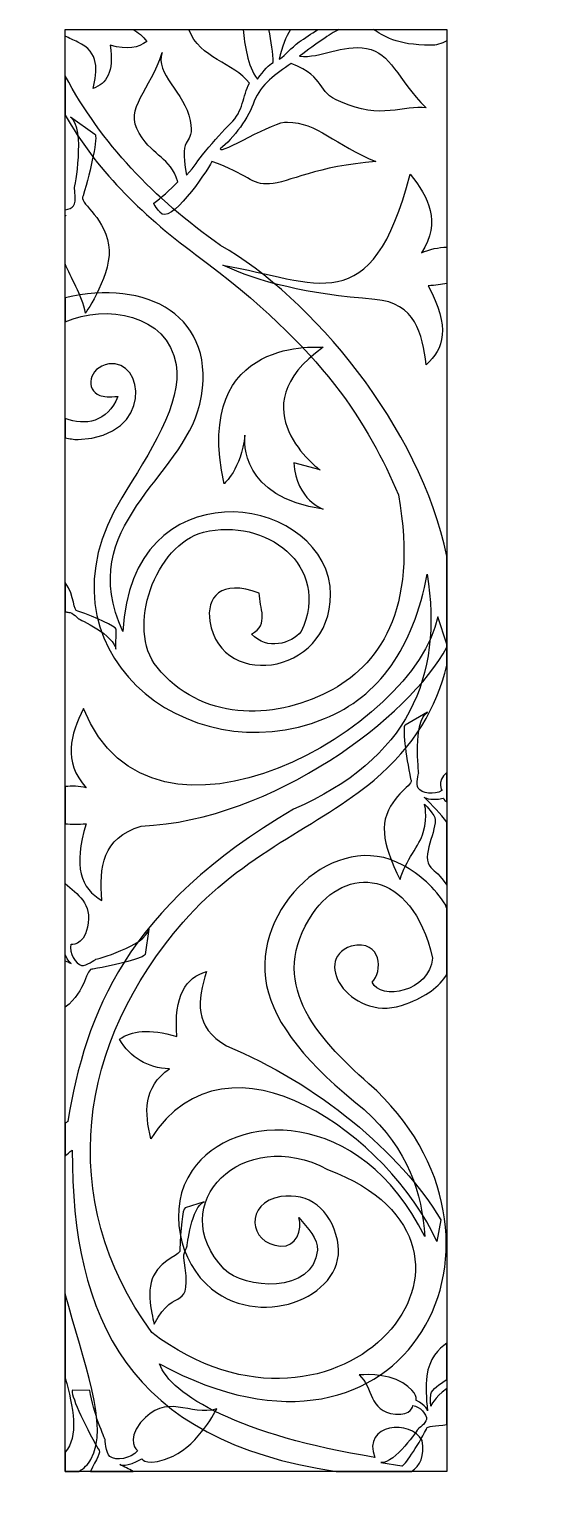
# Model space of a CAD drawing. Header units: centimetres. Extents: x 8.6 to 14.8, y -9.1 to 8.7.
import ezdxf

# ---------------------------------------------------------------- set-up
doc = ezdxf.new("R2010")
doc.units = ezdxf.units.CM
doc.header["$MEASUREMENT"] = 0
doc.layers.add('layer 1', color=7, linetype='Continuous')

msp = doc.modelspace()

# ---------------------------------------------------------------- linework, layer by layer
at = {"layer": 'layer 1', "color": 7}
msp.add_open_spline([(13.62793, 8.74361), (13.62793, 8.74361), (8.99911, 8.74361), (8.99911, 8.74361), (8.99911, 8.74361), (8.99911, 8.74361), (8.99911, -8.74305), (8.99911, -8.74305), (8.99911, -8.74305), (8.99911, -8.74305), (13.62793, -8.74305), (13.62793, -8.74305), (13.62793, -8.74305), (13.62793, -8.74305), (13.62793, 8.74361), (13.62793, 8.74361)], degree=3, knots=[0, 0, 0, 0, 0.2, 0.2, 0.2, 0.2, 0.4, 0.4, 0.4, 0.4, 0.6, 0.6, 0.6, 0.6, 1, 1, 1, 1], dxfattribs=at)
at = {"layer": 'layer 1', "color": 250}
for points, knots in [([(8.99911, 8.66138), (9.04771, 8.63776), (9.09833, 8.6141), (9.15106, 8.59039), (9.15106, 8.59039), (9.41818, 8.46664), (9.38746, 8.24523), (9.33843, 8.02645), (9.33843, 8.02645), (9.49905, 8.09086), (9.59219, 8.21682), (9.54419, 8.5533), (9.54419, 8.5533), (9.76281, 8.48816), (9.88174, 8.52377), (9.98671, 8.59589), (9.98671, 8.59589), (9.94111, 8.66019), (9.88501, 8.71012), (9.82013, 8.74361), (9.82013, 8.74361), (9.82013, 8.74361), (8.99911, 8.74361), (8.99911, 8.74361), (8.99911, 8.74361), (8.99911, 8.74361), (8.99911, 8.66138), (8.99911, 8.66138)], [0, 0, 0, 0, 0.125, 0.125, 0.125, 0.125, 0.25, 0.25, 0.25, 0.25, 0.375, 0.375, 0.375, 0.375, 0.5, 0.5, 0.5, 0.5, 0.625, 0.625, 0.625, 0.625, 0.75, 0.75, 0.75, 0.75, 1, 1, 1, 1]), ([(12.06378, 8.74361), (11.98252, 8.69019), (11.90369, 8.63674), (11.83664, 8.59228), (11.83664, 8.59228), (11.73584, 8.51289), (11.67615, 8.44096), (11.59497, 8.3814), (11.59497, 8.3814), (11.62748, 8.53402), (11.67542, 8.65069), (11.72971, 8.74361), (11.72971, 8.74361), (11.72971, 8.74361), (11.46914, 8.74361), (11.46914, 8.74361), (11.46914, 8.74361), (11.49746, 8.59451), (11.52081, 8.45186), (11.52017, 8.34162), (11.52017, 8.34162), (11.46941, 8.31677), (11.40992, 8.25008), (11.33016, 8.13971), (11.33016, 8.13971), (11.20861, 8.30674), (11.17639, 8.55413), (11.15656, 8.74361), (11.15656, 8.74361), (11.15656, 8.74361), (10.49771, 8.74361), (10.49771, 8.74361), (10.49771, 8.74361), (10.63382, 8.38439), (11.03772, 8.34608), (11.23448, 8.09165), (11.23448, 8.09165), (11.14822, 7.93501), (11.16201, 7.75229), (11.00436, 7.60192), (11.00436, 7.60192), (10.91749, 7.5187), (10.811, 7.3958), (10.69828, 7.26573), (10.69828, 7.26573), (10.59222, 7.14324), (10.58182, 7.09051), (10.46922, 6.97428), (10.46922, 6.97428), (10.3677, 7.5196), (10.57789, 7.3035), (10.51315, 7.64066), (10.51315, 7.64066), (10.44814, 7.9782), (10.08165, 8.20554), (10.17279, 8.46355), (10.17279, 8.46355), (10.03817, 8.00404), (9.70483, 7.79415), (9.89659, 7.4834), (9.89659, 7.4834), (10.08805, 7.17341), (10.25766, 7.21499), (10.36561, 6.89565), (10.36561, 6.89565), (10.26524, 6.79209), (10.16556, 6.70028), (10.07241, 6.6372), (10.07241, 6.6372), (10.06058, 6.62907), (10.1389, 6.53972), (10.147, 6.5277), (10.147, 6.5277), (10.26813, 6.35163), (10.70283, 7.00267), (10.77888, 7.14127), (10.77888, 7.14127), (11.21363, 6.98583), (11.25807, 6.85587), (11.47858, 6.87066), (11.47858, 6.87066), (11.70728, 6.88606), (12.0607, 7.09088), (12.76814, 7.14028), (12.76814, 7.14028), (12.2773, 7.33732), (12.04712, 7.62024), (11.69597, 7.61873), (11.69597, 7.61873), (11.53715, 7.64344), (10.87327, 7.21454), (10.87803, 7.29565), (10.87803, 7.29565), (11.03441, 7.41283), (11.2369, 7.68887), (11.29117, 7.87376), (11.29117, 7.87376), (11.3721, 8.07531), (11.55423, 8.20632), (11.73754, 8.32886), (11.73754, 8.32886), (12.19161, 8.15355), (12.02366, 7.98556), (12.34031, 7.86724), (12.34031, 7.86724), (12.83033, 7.64072), (13.10315, 7.83085), (13.37847, 7.79069), (13.37847, 7.79069), (13.01546, 8.15016), (12.95853, 8.45758), (12.65519, 8.51256), (12.65519, 8.51256), (12.35224, 8.56753), (12.10498, 8.38924), (11.84018, 8.41878), (11.84018, 8.41878), (12.05396, 8.57977), (12.20521, 8.68237), (12.31842, 8.74361), (12.31842, 8.74361), (12.31842, 8.74361), (12.06378, 8.74361), (12.06378, 8.74361)], [0, 0, 0, 0, 0.03125, 0.03125, 0.03125, 0.03125, 0.0625, 0.0625, 0.0625, 0.0625, 0.09375, 0.09375, 0.09375, 0.09375, 0.125, 0.125, 0.125, 0.125, 0.15625, 0.15625, 0.15625, 0.15625, 0.1875, 0.1875, 0.1875, 0.1875, 0.21875, 0.21875, 0.21875, 0.21875, 0.25, 0.25, 0.25, 0.25, 0.28125, 0.28125, 0.28125, 0.28125, 0.3125, 0.3125, 0.3125, 0.3125, 0.34375, 0.34375, 0.34375, 0.34375, 0.375, 0.375, 0.375, 0.375, 0.40625, 0.40625, 0.40625, 0.40625, 0.4375, 0.4375, 0.4375, 0.4375, 0.46875, 0.46875, 0.46875, 0.46875, 0.5, 0.5, 0.5, 0.5, 0.53125, 0.53125, 0.53125, 0.53125, 0.5625, 0.5625, 0.5625, 0.5625, 0.59375, 0.59375, 0.59375, 0.59375, 0.625, 0.625, 0.625, 0.625, 0.65625, 0.65625, 0.65625, 0.65625, 0.6875, 0.6875, 0.6875, 0.6875, 0.71875, 0.71875, 0.71875, 0.71875, 0.75, 0.75, 0.75, 0.75, 0.78125, 0.78125, 0.78125, 0.78125, 0.8125, 0.8125, 0.8125, 0.8125, 0.84375, 0.84375, 0.84375, 0.84375, 0.875, 0.875, 0.875, 0.875, 0.90625, 0.90625, 0.90625, 0.90625, 0.9375, 0.9375, 0.9375, 0.9375, 1, 1, 1, 1]), ([(13.43229, 8.55117), (13.49617, 8.54822), (13.5607, 8.56999), (13.62793, 8.60552), (13.62793, 8.60552), (13.62793, 8.60552), (13.62793, 8.74361), (13.62793, 8.74361), (13.62793, 8.74361), (13.62793, 8.74361), (12.73638, 8.74361), (12.73638, 8.74361), (12.73638, 8.74361), (12.85424, 8.66453), (13.01671, 8.55243), (13.43229, 8.55117)], [0, 0, 0, 0, 0.2, 0.2, 0.2, 0.2, 0.4, 0.4, 0.4, 0.4, 0.6, 0.6, 0.6, 0.6, 1, 1, 1, 1]), ([(12.75392, -8.57306), (12.59517, -8.16563), (13.20009, -8.10748), (13.32701, -8.36935), (13.32701, -8.36935), (13.36108, -8.55593), (13.30429, -8.67604), (13.2002, -8.74305), (13.2002, -8.74305), (13.2002, -8.74305), (12.28687, -8.74305), (12.28687, -8.74305), (12.28687, -8.74305), (9.75846, -8.36714), (9.07891, -6.88759), (9.08472, -4.84714), (9.08472, -4.84714), (9.05083, -4.86968), (9.02279, -4.8939), (8.99911, -4.92011), (8.99911, -4.92011), (8.99911, -4.92011), (8.99911, -4.52432), (8.99911, -4.52432), (8.99911, -4.52432), (9.009, -4.51535), (9.01906, -4.50652), (9.02937, -4.49786), (9.02937, -4.49786), (9.25196, -3.18809), (9.7299, -1.90712), (11.76719, -0.71372), (11.76719, -0.71372), (13.16772, -0.10258), (13.5819, 0.88711), (13.39077, 2.13881), (13.39077, 2.13881), (13.21988, 1.23934), (12.80434, 0.65504), (12.14468, 0.38612), (12.14468, 0.38612), (10.46091, -0.30008), (8.56387, 1.242), (9.68547, 3.06496), (9.68547, 3.06496), (10.01231, 3.59597), (10.42565, 4.21454), (10.34438, 4.68118), (10.34438, 4.68118), (10.23791, 5.29192), (9.49099, 5.41476), (8.99911, 5.19791), (8.99911, 5.19791), (8.99911, 5.19791), (8.99911, 5.48651), (8.99911, 5.48651), (8.99911, 5.48651), (9.96975, 5.72898), (10.87621, 5.27063), (10.63035, 4.20014), (10.63035, 4.20014), (10.4233, 3.29855), (9.10594, 2.72774), (9.69806, 1.44033), (9.69806, 1.44033), (9.79275, 3.42357), (12.05173, 3.1379), (12.21276, 1.99332), (12.21276, 1.99332), (12.31063, 0.92009), (10.88524, 0.69893), (10.75241, 1.56626), (10.75241, 1.56626), (10.70912, 1.84904), (10.87569, 2.08794), (11.35294, 1.90598), (11.35294, 1.90598), (11.35294, 1.73153), (11.47986, 1.52751), (11.2584, 1.41106), (11.2584, 1.41106), (11.44908, 1.20742), (11.73588, 1.29476), (11.8628, 1.44033), (11.8628, 1.44033), (12.23164, 2.24874), (11.42171, 2.83039), (10.67781, 2.64609), (10.67781, 2.64609), (10.09161, 2.50082), (9.72975, 1.47968), (10.11193, 1.00924), (10.11193, 1.00924), (10.63702, 0.36285), (11.50753, 0.35936), (12.19009, 0.71038), (12.19009, 0.71038), (12.78812, 1.01796), (13.29251, 1.68043), (13.04073, 3.09938), (13.04073, 3.09938), (12.67401, 3.95093), (12.15703, 4.84828), (10.58062, 6.01438), (10.58062, 6.01438), (9.89809, 6.51943), (9.36576, 7.0577), (8.99911, 7.70399), (8.99911, 7.70399), (8.99911, 7.70399), (8.99911, 8.17937), (8.99911, 8.17937), (8.99911, 8.17937), (9.4416, 7.35538), (10.06496, 6.703), (10.88244, 6.12363), (10.88244, 6.12363), (11.97698, 5.50097), (13.30653, 3.92747), (13.62793, 2.35501), (13.62793, 2.35501), (13.62793, 2.35501), (13.62793, 1.03273), (13.62793, 1.03273), (13.62793, 1.03273), (13.50742, 0.52448), (13.22964, 0.04761), (12.74475, -0.3602), (12.74475, -0.3602), (12.08061, -0.9188), (11.14832, -1.24882), (10.4299, -2.08188), (10.4299, -2.08188), (9.15735, -3.53722), (8.87009, -5.4294), (10.04855, -7.05949), (10.04855, -7.05949), (12.33126, -8.79126), (14.66423, -6.02364), (12.18145, -5.08005), (12.18145, -5.08005), (11.15916, -4.53282), (10.17963, -5.50203), (10.92755, -6.2899), (10.92755, -6.2899), (11.15916, -6.53387), (12.01488, -6.59589), (12.05749, -6.05881), (12.05749, -6.05881), (12.06818, -5.92326), (11.94217, -5.79308), (11.83088, -5.66208), (11.83088, -5.66208), (11.87766, -5.81189), (11.8045, -6.0244), (11.61064, -6.01135), (11.61064, -6.01135), (11.21344, -5.98474), (11.17554, -5.4786), (11.61314, -5.41121), (11.61314, -5.41121), (11.95688, -5.35829), (12.2164, -5.56139), (12.30055, -5.9388), (12.30055, -5.9388), (12.44725, -6.59627), (11.40996, -7.0388), (10.77478, -6.52955), (10.77478, -6.52955), (10.37455, -6.2087), (10.23088, -5.54305), (10.5368, -5.09513), (10.5368, -5.09513), (11.03687, -4.36291), (12.57909, -4.31295), (13.35938, -5.89506), (13.35938, -5.89506), (13.32701, -5.3711), (13.16772, -4.84714), (12.62701, -4.35238), (12.62701, -4.35238), (11.94043, -3.82023), (11.53619, -3.31318), (11.44172, -2.85246), (11.44172, -2.85246), (11.24832, -1.90955), (12.28251, -0.93427), (13.09532, -1.39196), (13.09532, -1.39196), (13.29463, -1.50417), (13.48235, -1.65981), (13.61381, -1.87816), (13.61381, -1.87816), (13.61871, -1.89094), (13.62337, -1.90359), (13.62793, -1.9162), (13.62793, -1.9162), (13.62793, -1.9162), (13.62793, -2.7116), (13.62793, -2.7116), (13.62793, -2.7116), (13.53712, -2.86578), (13.37555, -2.98652), (13.13633, -3.07164), (13.13633, -3.07164), (12.49957, -3.33358), (11.9584, -2.54768), (12.46772, -2.37293), (12.46772, -2.37293), (12.84907, -2.28559), (12.84907, -2.69317), (12.72208, -2.8097), (12.72208, -2.8097), (12.81715, -3.04237), (13.42261, -2.926), (13.45392, -2.51857), (13.45392, -2.51857), (13.19774, -1.40386), (12.38918, -1.40235), (12.00169, -1.97748), (12.00169, -1.97748), (11.44218, -2.80788), (12.02769, -3.46049), (12.68273, -4.0426), (12.68273, -4.0426), (14.75339, -5.88277), (13.16901, -9.08473), (10.14309, -7.43781), (10.14309, -7.43781), (10.27054, -7.81613), (11.13043, -8.3112), (12.75392, -8.57306)], [0, 0, 0, 0, 0.01694915, 0.01694915, 0.01694915, 0.01694915, 0.03389831, 0.03389831, 0.03389831, 0.03389831, 0.05084746, 0.05084746, 0.05084746, 0.05084746, 0.06779661, 0.06779661, 0.06779661, 0.06779661, 0.08474576, 0.08474576, 0.08474576, 0.08474576, 0.10169492, 0.10169492, 0.10169492, 0.10169492, 0.11864407, 0.11864407, 0.11864407, 0.11864407, 0.13559322, 0.13559322, 0.13559322, 0.13559322, 0.15254237, 0.15254237, 0.15254237, 0.15254237, 0.16949153, 0.16949153, 0.16949153, 0.16949153, 0.18644068, 0.18644068, 0.18644068, 0.18644068, 0.20338983, 0.20338983, 0.20338983, 0.20338983, 0.22033898, 0.22033898, 0.22033898, 0.22033898, 0.23728814, 0.23728814, 0.23728814, 0.23728814, 0.25423729, 0.25423729, 0.25423729, 0.25423729, 0.27118644, 0.27118644, 0.27118644, 0.27118644, 0.28813559, 0.28813559, 0.28813559, 0.28813559, 0.30508475, 0.30508475, 0.30508475, 0.30508475, 0.3220339, 0.3220339, 0.3220339, 0.3220339, 0.33898305, 0.33898305, 0.33898305, 0.33898305, 0.3559322, 0.3559322, 0.3559322, 0.3559322, 0.37288136, 0.37288136, 0.37288136, 0.37288136, 0.38983051, 0.38983051, 0.38983051, 0.38983051, 0.40677966, 0.40677966, 0.40677966, 0.40677966, 0.42372881, 0.42372881, 0.42372881, 0.42372881, 0.44067797, 0.44067797, 0.44067797, 0.44067797, 0.45762712, 0.45762712, 0.45762712, 0.45762712, 0.47457627, 0.47457627, 0.47457627, 0.47457627, 0.49152542, 0.49152542, 0.49152542, 0.49152542, 0.50847458, 0.50847458, 0.50847458, 0.50847458, 0.52542373, 0.52542373, 0.52542373, 0.52542373, 0.54237288, 0.54237288, 0.54237288, 0.54237288, 0.55932203, 0.55932203, 0.55932203, 0.55932203, 0.57627119, 0.57627119, 0.57627119, 0.57627119, 0.59322034, 0.59322034, 0.59322034, 0.59322034, 0.61016949, 0.61016949, 0.61016949, 0.61016949, 0.62711864, 0.62711864, 0.62711864, 0.62711864, 0.6440678, 0.6440678, 0.6440678, 0.6440678, 0.66101695, 0.66101695, 0.66101695, 0.66101695, 0.6779661, 0.6779661, 0.6779661, 0.6779661, 0.69491525, 0.69491525, 0.69491525, 0.69491525, 0.71186441, 0.71186441, 0.71186441, 0.71186441, 0.72881356, 0.72881356, 0.72881356, 0.72881356, 0.74576271, 0.74576271, 0.74576271, 0.74576271, 0.76271186, 0.76271186, 0.76271186, 0.76271186, 0.77966102, 0.77966102, 0.77966102, 0.77966102, 0.79661017, 0.79661017, 0.79661017, 0.79661017, 0.81355932, 0.81355932, 0.81355932, 0.81355932, 0.83050847, 0.83050847, 0.83050847, 0.83050847, 0.84745763, 0.84745763, 0.84745763, 0.84745763, 0.86440678, 0.86440678, 0.86440678, 0.86440678, 0.88135593, 0.88135593, 0.88135593, 0.88135593, 0.89830508, 0.89830508, 0.89830508, 0.89830508, 0.91525424, 0.91525424, 0.91525424, 0.91525424, 0.93220339, 0.93220339, 0.93220339, 0.93220339, 0.94915254, 0.94915254, 0.94915254, 0.94915254, 0.96610169, 0.96610169, 0.96610169, 0.96610169, 1, 1, 1, 1]), ([(9.06184, 7.68316), (9.25425, 7.53129), (9.11001, 6.8166), (9.11001, 6.8166), (9.11001, 6.8166), (9.11001, 6.8166), (9.1387, 6.65623), (9.0992, 6.60507), (9.0992, 6.60507), (9.07999, 6.58019), (9.04302, 6.56254), (8.99911, 6.55386), (8.99911, 6.55386), (8.99911, 6.55386), (8.99911, 6.48132), (8.99911, 6.48132), (8.99911, 6.48132), (9.00445, 6.48387), (9.00699, 6.48567), (9.00699, 6.48567), (9.00699, 6.48567), (9.00699, 6.48567), (8.99911, 6.47941), (8.99911, 6.47941), (8.99911, 6.47941), (8.99911, 6.47941), (8.99911, 5.90104), (8.99911, 5.90104), (8.99911, 5.90104), (9.0613, 5.73285), (9.20213, 5.53156), (9.24345, 5.30056), (9.24345, 5.30056), (9.24345, 5.30056), (9.58358, 5.80286), (9.52521, 6.12952), (9.52521, 6.12952), (9.45775, 6.50635), (9.15044, 6.64048), (9.21634, 6.72581), (9.21634, 6.72581), (9.31367, 7.04985), (9.39673, 7.4472), (9.35885, 7.47389), (9.35885, 7.47389), (9.35885, 7.47389), (9.06184, 7.68316), (9.06184, 7.68316)], [0, 0, 0, 0, 0.07692308, 0.07692308, 0.07692308, 0.07692308, 0.15384615, 0.15384615, 0.15384615, 0.15384615, 0.23076923, 0.23076923, 0.23076923, 0.23076923, 0.30769231, 0.30769231, 0.30769231, 0.30769231, 0.38461538, 0.38461538, 0.38461538, 0.38461538, 0.46153846, 0.46153846, 0.46153846, 0.46153846, 0.53846154, 0.53846154, 0.53846154, 0.53846154, 0.61538462, 0.61538462, 0.61538462, 0.61538462, 0.69230769, 0.69230769, 0.69230769, 0.69230769, 0.76923077, 0.76923077, 0.76923077, 0.76923077, 0.84615385, 0.84615385, 0.84615385, 0.84615385, 1, 1, 1, 1]), ([(10.91068, 5.88556), (11.34475, 5.67912), (11.92817, 5.534), (12.75518, 5.46952), (12.75518, 5.46952), (13.25175, 5.42516), (13.32951, 5.05469), (13.37659, 4.67793), (13.37659, 4.67793), (13.59573, 4.87251), (13.67208, 5.12658), (13.403, 5.63538), (13.403, 5.63538), (13.48784, 5.64007), (13.5622, 5.64977), (13.62793, 5.66391), (13.62793, 5.66391), (13.62793, 5.66391), (13.62793, 6.1029), (13.62793, 6.1029), (13.62793, 6.1029), (13.52664, 6.10147), (13.42305, 6.07908), (13.31925, 6.03442), (13.31925, 6.03442), (13.56481, 6.41318), (13.40607, 6.70662), (13.1844, 6.98731), (13.1844, 6.98731), (12.71493, 5.19327), (12.06015, 5.68061), (10.91068, 5.88556)], [0, 0, 0, 0, 0.11111111, 0.11111111, 0.11111111, 0.11111111, 0.22222222, 0.22222222, 0.22222222, 0.22222222, 0.33333333, 0.33333333, 0.33333333, 0.33333333, 0.44444444, 0.44444444, 0.44444444, 0.44444444, 0.55555556, 0.55555556, 0.55555556, 0.55555556, 0.66666667, 0.66666667, 0.66666667, 0.66666667, 0.77777778, 0.77777778, 0.77777778, 0.77777778, 1, 1, 1, 1]), ([(11.77138, 3.48613), (11.77138, 3.48613), (12.09193, 3.40087), (12.09193, 3.40087), (12.09193, 3.40087), (12.09193, 3.40087), (11.0639, 4.1461), (12.12792, 4.88824), (12.12792, 4.88824), (12.12792, 4.88824), (10.52985, 5.0533), (10.92546, 3.23421), (10.92546, 3.23421), (10.92546, 3.23421), (11.13182, 3.40533), (11.17926, 3.82444), (11.17926, 3.82444), (11.16924, 3.73997), (11.12356, 3.07579), (12.12957, 2.9242), (12.12957, 2.9242), (12.12957, 2.9242), (11.8054, 3.03157), (11.77138, 3.48613)], [0, 0, 0, 0, 0.14285714, 0.14285714, 0.14285714, 0.14285714, 0.28571429, 0.28571429, 0.28571429, 0.28571429, 0.42857143, 0.42857143, 0.42857143, 0.42857143, 0.57142857, 0.57142857, 0.57142857, 0.57142857, 0.71428571, 0.71428571, 0.71428571, 0.71428571, 1, 1, 1, 1]), ([(8.99911, 4.02381), (9.23873, 3.93365), (9.51515, 3.97937), (9.63483, 4.29301), (9.63483, 4.29301), (9.53627, 4.28482), (9.46478, 4.28876), (9.41656, 4.30597), (9.41656, 4.30597), (9.24067, 4.36867), (9.27638, 4.64547), (9.52725, 4.68649), (9.52725, 4.68649), (9.95499, 4.75647), (10.08661, 3.8078), (9.15735, 3.76875), (9.15735, 3.76875), (9.10246, 3.77235), (9.04966, 3.78031), (8.99911, 3.79211), (8.99911, 3.79211), (8.99911, 3.79211), (8.99911, 4.02381), (8.99911, 4.02381)], [0, 0, 0, 0, 0.14285714, 0.14285714, 0.14285714, 0.14285714, 0.28571429, 0.28571429, 0.28571429, 0.28571429, 0.42857143, 0.42857143, 0.42857143, 0.42857143, 0.57142857, 0.57142857, 0.57142857, 0.57142857, 0.71428571, 0.71428571, 0.71428571, 0.71428571, 1, 1, 1, 1]), ([(9.61049, 1.22743), (9.60445, 1.39171), (9.16047, 1.5966), (9.16047, 1.5966), (9.16047, 1.5966), (9.16047, 1.5966), (9.08502, 1.67563), (9.04168, 1.6745), (9.04168, 1.6745), (9.02693, 1.67705), (9.01287, 1.67957), (8.99911, 1.68209), (8.99911, 1.68209), (8.99911, 1.68209), (8.99911, 2.03767), (8.99911, 2.03767), (8.99911, 2.03767), (9.12168, 1.86652), (9.08827, 1.68841), (9.15342, 1.69011), (9.15342, 1.69011), (9.36737, 1.6145), (9.61535, 1.50213), (9.6148, 1.47106), (9.6148, 1.47106), (9.6148, 1.47106), (9.61049, 1.22743), (9.61049, 1.22743)], [0, 0, 0, 0, 0.125, 0.125, 0.125, 0.125, 0.25, 0.25, 0.25, 0.25, 0.375, 0.375, 0.375, 0.375, 0.5, 0.5, 0.5, 0.5, 0.625, 0.625, 0.625, 0.625, 0.75, 0.75, 0.75, 0.75, 1, 1, 1, 1]), ([(13.62793, 1.25096), (13.18189, 0.41481), (11.52283, -0.84975), (9.92111, -0.91751), (9.92111, -0.91751), (9.4437, -1.06308), (9.41125, -1.41243), (9.4437, -1.81986), (9.4437, -1.81986), (9.18873, -1.67437), (9.09313, -1.41243), (9.25196, -0.88847), (9.25196, -0.88847), (9.15842, -0.89558), (9.07447, -0.89571), (8.99911, -0.88973), (8.99911, -0.88973), (8.99911, -0.88973), (8.99911, -0.43846), (8.99911, -0.43846), (8.99911, -0.43846), (9.07982, -0.42988), (9.1644, -0.43405), (9.25196, -0.45186), (9.25196, -0.45186), (8.96569, -0.13169), (9.06129, 0.18855), (9.22058, 0.50864), (9.22058, 0.50864), (10.05029, -1.55898), (13.25377, 0.27468), (13.51738, 1.62016), (13.51738, 1.62016), (13.51738, 1.62016), (13.62793, 1.28951), (13.62793, 1.28951), (13.62793, 1.28951), (13.62793, 1.28951), (13.62793, 1.25096), (13.62793, 1.25096)], [0, 0, 0, 0, 0.09090909, 0.09090909, 0.09090909, 0.09090909, 0.18181818, 0.18181818, 0.18181818, 0.18181818, 0.27272727, 0.27272727, 0.27272727, 0.27272727, 0.36363636, 0.36363636, 0.36363636, 0.36363636, 0.45454545, 0.45454545, 0.45454545, 0.45454545, 0.54545455, 0.54545455, 0.54545455, 0.54545455, 0.63636364, 0.63636364, 0.63636364, 0.63636364, 0.72727273, 0.72727273, 0.72727273, 0.72727273, 0.81818182, 0.81818182, 0.81818182, 0.81818182, 1, 1, 1, 1]), ([(13.3914, 0.46495), (13.21529, 0.34876), (13.28677, -0.27468), (13.28677, -0.27468), (13.28677, -0.27468), (13.28677, -0.27468), (13.25045, -0.41012), (13.28059, -0.45688), (13.28059, -0.45688), (13.32081, -0.51925), (13.4795, -0.54482), (13.5682, -0.48598), (13.5682, -0.48598), (13.5682, -0.48598), (13.49988, -0.38383), (13.62793, -0.26622), (13.62793, -0.26622), (13.62793, -0.26622), (13.62793, -0.6229), (13.62793, -0.6229), (13.62793, -0.6229), (13.59058, -0.60183), (13.58441, -0.5782), (13.58441, -0.5782), (13.58441, -0.5782), (13.41184, -0.61745), (13.35094, -0.56601), (13.35094, -0.56601), (13.35094, -0.56601), (13.45396, -0.66293), (13.55287, -0.77071), (13.62793, -0.86954), (13.62793, -0.86954), (13.62793, -0.86954), (13.62793, -1.63195), (13.62793, -1.63195), (13.62793, -1.63195), (13.4967, -1.44539), (13.47192, -1.4824), (13.41395, -1.39245), (13.41395, -1.39245), (13.31971, -1.24626), (13.54723, -0.90888), (13.46935, -0.78806), (13.46935, -0.78806), (13.40906, -0.69452), (13.35653, -0.65133), (13.35653, -0.65133), (13.35653, -0.65133), (13.35653, -0.65133), (13.39998, -0.78126), (13.3428, -0.9945), (13.3428, -0.9945), (13.30098, -1.15012), (13.12332, -1.33479), (13.06157, -1.56506), (13.06157, -1.56506), (13.06157, -1.56506), (12.80658, -1.10945), (12.8805, -0.83358), (12.8805, -0.83358), (12.96589, -0.51534), (13.23924, -0.42277), (13.18896, -0.34478), (13.18896, -0.34478), (13.12916, -0.05977), (13.08696, 0.28706), (13.1214, 0.30718), (13.1214, 0.30718), (13.1214, 0.30718), (13.3914, 0.46495), (13.3914, 0.46495)], [0, 0, 0, 0, 0.05263158, 0.05263158, 0.05263158, 0.05263158, 0.10526316, 0.10526316, 0.10526316, 0.10526316, 0.15789474, 0.15789474, 0.15789474, 0.15789474, 0.21052632, 0.21052632, 0.21052632, 0.21052632, 0.26315789, 0.26315789, 0.26315789, 0.26315789, 0.31578947, 0.31578947, 0.31578947, 0.31578947, 0.36842105, 0.36842105, 0.36842105, 0.36842105, 0.42105263, 0.42105263, 0.42105263, 0.42105263, 0.47368421, 0.47368421, 0.47368421, 0.47368421, 0.52631579, 0.52631579, 0.52631579, 0.52631579, 0.57894737, 0.57894737, 0.57894737, 0.57894737, 0.63157895, 0.63157895, 0.63157895, 0.63157895, 0.68421053, 0.68421053, 0.68421053, 0.68421053, 0.73684211, 0.73684211, 0.73684211, 0.73684211, 0.78947368, 0.78947368, 0.78947368, 0.78947368, 0.84210526, 0.84210526, 0.84210526, 0.84210526, 0.89473684, 0.89473684, 0.89473684, 0.89473684, 1, 1, 1, 1]), ([(10.01459, -2.16633), (9.97105, -2.37277), (9.36481, -2.53482), (9.36481, -2.53482), (9.36481, -2.53482), (9.36481, -2.53482), (9.25212, -2.61827), (9.19757, -2.60737), (9.19757, -2.60737), (9.12479, -2.59282), (9.04283, -2.45455), (9.06505, -2.35045), (9.06505, -2.35045), (9.06505, -2.35045), (9.21691, -2.38351), (9.26792, -2.14455), (9.26792, -2.14455), (9.33218, -1.84353), (9.1425, -1.7513), (8.99911, -1.61237), (8.99911, -1.61237), (8.99911, -1.61237), (8.99911, -2.47448), (8.99911, -2.47448), (8.99911, -2.47448), (9.03024, -2.56036), (9.07024, -2.58193), (9.07024, -2.58193), (9.07024, -2.58193), (9.04677, -2.57086), (9.023, -2.56006), (8.99911, -2.54959), (8.99911, -2.54959), (8.99911, -2.54959), (8.99911, -3.11366), (8.99911, -3.11366), (8.99911, -3.11366), (9.2583, -2.91765), (9.24508, -2.63346), (9.33546, -2.65153), (9.33546, -2.65153), (9.62254, -2.60267), (9.96069, -2.51478), (9.96679, -2.47537), (9.96679, -2.47537), (9.96679, -2.47537), (10.01459, -2.16633), (10.01459, -2.16633)], [0, 0, 0, 0, 0.07692308, 0.07692308, 0.07692308, 0.07692308, 0.15384615, 0.15384615, 0.15384615, 0.15384615, 0.23076923, 0.23076923, 0.23076923, 0.23076923, 0.30769231, 0.30769231, 0.30769231, 0.30769231, 0.38461538, 0.38461538, 0.38461538, 0.38461538, 0.46153846, 0.46153846, 0.46153846, 0.46153846, 0.53846154, 0.53846154, 0.53846154, 0.53846154, 0.61538462, 0.61538462, 0.61538462, 0.61538462, 0.69230769, 0.69230769, 0.69230769, 0.69230769, 0.76923077, 0.76923077, 0.76923077, 0.76923077, 0.84615385, 0.84615385, 0.84615385, 0.84615385, 1, 1, 1, 1]), ([(13.55485, -5.69282), (13.07688, -4.87949), (12.03903, -4.0268), (10.95425, -3.58214), (10.95425, -3.58214), (10.55843, -3.35439), (10.60118, -3.03622), (10.71371, -2.67958), (10.71371, -2.67958), (10.45652, -2.757), (10.31752, -2.97095), (10.35164, -3.47073), (10.35164, -3.47073), (10.01709, -3.36648), (9.8008, -3.3985), (9.65718, -3.50233), (9.65718, -3.50233), (9.78588, -3.72321), (9.99484, -3.85323), (10.26205, -3.86005), (10.26205, -3.86005), (9.9411, -4.08679), (9.96063, -4.39196), (10.03699, -4.71006), (10.03699, -4.71006), (10.97447, -3.23907), (12.94443, -4.69476), (13.50464, -5.95553), (13.50464, -5.95553), (13.50464, -5.95553), (13.55485, -5.69282), (13.55485, -5.69282)], [0, 0, 0, 0, 0.11111111, 0.11111111, 0.11111111, 0.11111111, 0.22222222, 0.22222222, 0.22222222, 0.22222222, 0.33333333, 0.33333333, 0.33333333, 0.33333333, 0.44444444, 0.44444444, 0.44444444, 0.44444444, 0.55555556, 0.55555556, 0.55555556, 0.55555556, 0.66666667, 0.66666667, 0.66666667, 0.66666667, 0.77777778, 0.77777778, 0.77777778, 0.77777778, 1, 1, 1, 1]), ([(10.68465, -5.47318), (10.5306, -5.53057), (10.47576, -6.01647), (10.47576, -6.01647), (10.47576, -6.01647), (10.47576, -6.01647), (10.42447, -6.11295), (10.43917, -6.15373), (10.43917, -6.15373), (10.546, -6.86716), (10.33151, -6.45658), (10.07891, -6.95685), (10.07891, -6.95685), (10.07891, -6.95685), (9.96504, -6.56627), (10.06945, -6.36973), (10.06945, -6.36973), (10.18999, -6.14304), (10.41374, -6.12059), (10.38922, -6.05257), (10.38922, -6.05257), (10.39369, -5.8257), (10.42236, -5.55496), (10.45203, -5.54571), (10.45203, -5.54571), (10.45203, -5.54571), (10.68465, -5.47318), (10.68465, -5.47318)], [0, 0, 0, 0, 0.125, 0.125, 0.125, 0.125, 0.25, 0.25, 0.25, 0.25, 0.375, 0.375, 0.375, 0.375, 0.5, 0.5, 0.5, 0.5, 0.625, 0.625, 0.625, 0.625, 0.75, 0.75, 0.75, 0.75, 1, 1, 1, 1]), ([(8.99911, -6.5901), (9.21631, -7.39866), (9.53812, -8.20974), (9.31102, -8.59687), (9.31102, -8.59687), (9.27442, -8.65926), (9.22308, -8.70762), (9.16259, -8.74305), (9.16259, -8.74305), (9.16259, -8.74305), (8.99911, -8.74305), (8.99911, -8.74305), (8.99911, -8.74305), (8.99911, -8.74305), (8.99911, -8.50806), (8.99911, -8.50806), (8.99911, -8.50806), (9.16225, -8.33059), (9.09971, -7.95888), (8.99911, -7.61111), (8.99911, -7.61111), (8.99911, -7.61111), (8.99911, -6.5901), (8.99911, -6.5901)], [0, 0, 0, 0, 0.14285714, 0.14285714, 0.14285714, 0.14285714, 0.28571429, 0.28571429, 0.28571429, 0.28571429, 0.42857143, 0.42857143, 0.42857143, 0.42857143, 0.57142857, 0.57142857, 0.57142857, 0.57142857, 0.71428571, 0.71428571, 0.71428571, 0.71428571, 1, 1, 1, 1]), ([(12.82839, -8.63455), (12.99998, -8.65374), (13.28159, -8.2243), (13.28159, -8.2243), (13.28159, -8.2243), (13.28159, -8.2243), (13.37537, -8.15817), (13.38091, -8.11298), (13.38091, -8.11298), (13.3883, -8.05269), (13.30191, -7.9535), (13.21532, -7.94403), (13.21532, -7.94403), (13.21532, -7.94403), (13.202, -8.07052), (13.00323, -8.04879), (13.00323, -8.04879), (12.67146, -8.01252), (12.739, -7.72398), (12.56471, -7.57318), (12.56471, -7.57318), (12.56471, -7.57318), (12.89423, -7.54054), (13.09268, -7.6691), (13.09268, -7.6691), (13.29104, -7.79774), (13.25343, -7.87755), (13.25343, -7.87755), (13.25343, -7.87755), (13.3825, -7.94327), (13.39385, -8.00751), (13.39385, -8.00751), (13.39385, -8.00751), (13.37568, -7.85849), (13.37142, -7.7016), (13.38552, -7.58659), (13.38552, -7.58659), (13.41135, -7.3759), (13.52732, -7.25388), (13.62793, -7.18633), (13.62793, -7.18633), (13.62793, -7.18633), (13.62793, -7.62783), (13.62793, -7.62783), (13.62793, -7.62783), (13.53849, -7.68773), (13.44336, -7.74339), (13.4357, -7.80587), (13.4357, -7.80587), (13.42462, -7.89627), (13.43502, -7.95094), (13.43502, -7.95094), (13.43502, -7.95094), (13.43502, -7.95094), (13.47576, -7.84649), (13.62341, -7.74235), (13.62341, -7.74235), (13.62341, -7.74235), (13.62793, -7.73925), (13.62793, -7.73925), (13.62793, -7.73925), (13.62793, -7.73925), (13.62793, -8.17353), (13.62793, -8.17353), (13.62793, -8.17353), (13.49143, -8.2034), (13.38614, -8.17986), (13.37981, -8.23146), (13.37981, -8.23146), (13.26813, -8.44199), (13.11298, -8.68217), (13.0808, -8.67678), (13.0808, -8.67678), (13.0808, -8.67678), (12.82839, -8.63455), (12.82839, -8.63455)], [0, 0, 0, 0, 0.05, 0.05, 0.05, 0.05, 0.1, 0.1, 0.1, 0.1, 0.15, 0.15, 0.15, 0.15, 0.2, 0.2, 0.2, 0.2, 0.25, 0.25, 0.25, 0.25, 0.3, 0.3, 0.3, 0.3, 0.35, 0.35, 0.35, 0.35, 0.4, 0.4, 0.4, 0.4, 0.45, 0.45, 0.45, 0.45, 0.5, 0.5, 0.5, 0.5, 0.55, 0.55, 0.55, 0.55, 0.6, 0.6, 0.6, 0.6, 0.65, 0.65, 0.65, 0.65, 0.7, 0.7, 0.7, 0.7, 0.75, 0.75, 0.75, 0.75, 0.8, 0.8, 0.8, 0.8, 0.85, 0.85, 0.85, 0.85, 0.9, 0.9, 0.9, 0.9, 1, 1, 1, 1]), ([(9.29735, -7.76031), (9.33444, -8.02586), (9.48206, -8.35419), (9.48206, -8.35419), (9.48206, -8.35419), (9.48206, -8.35419), (9.48977, -8.52039), (9.54069, -8.5624), (9.54069, -8.5624), (9.60862, -8.61845), (9.79724, -8.5902), (9.87634, -8.49173), (9.87634, -8.49173), (9.87634, -8.49173), (9.73211, -8.37681), (9.91367, -8.15078), (9.91367, -8.15078), (10.21672, -7.77352), (10.51677, -8.08108), (10.837, -7.98562), (10.837, -7.98562), (10.837, -7.98562), (10.61994, -8.41387), (10.30804, -8.55621), (10.30804, -8.55621), (9.99611, -8.69837), (9.92788, -8.59016), (9.92788, -8.59016), (9.92788, -8.59016), (9.7469, -8.69668), (9.65953, -8.66046), (9.65953, -8.66046), (9.65953, -8.66046), (9.71382, -8.68646), (9.76802, -8.71422), (9.82076, -8.74305), (9.82076, -8.74305), (9.82076, -8.74305), (9.30473, -8.74305), (9.30473, -8.74305), (9.30473, -8.74305), (9.37132, -8.59777), (9.44685, -8.51002), (9.39671, -8.46866), (9.39671, -8.46866), (9.22647, -8.16797), (9.05386, -7.79104), (9.08554, -7.75589), (9.08554, -7.75589), (9.08554, -7.75589), (9.29735, -7.76031), (9.29735, -7.76031)], [0, 0, 0, 0, 0.07142857, 0.07142857, 0.07142857, 0.07142857, 0.14285714, 0.14285714, 0.14285714, 0.14285714, 0.21428571, 0.21428571, 0.21428571, 0.21428571, 0.28571429, 0.28571429, 0.28571429, 0.28571429, 0.35714286, 0.35714286, 0.35714286, 0.35714286, 0.42857143, 0.42857143, 0.42857143, 0.42857143, 0.5, 0.5, 0.5, 0.5, 0.57142857, 0.57142857, 0.57142857, 0.57142857, 0.64285714, 0.64285714, 0.64285714, 0.64285714, 0.71428571, 0.71428571, 0.71428571, 0.71428571, 0.78571429, 0.78571429, 0.78571429, 0.78571429, 0.85714286, 0.85714286, 0.85714286, 0.85714286, 1, 1, 1, 1])]:
    msp.add_open_spline(points, degree=3, knots=knots, dxfattribs=at)

doc.saveas('drawing.dxf')
